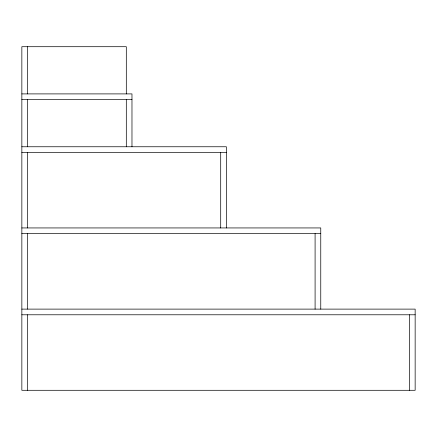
<?xml version="1.0" encoding="UTF-8"?>
<svg xmlns="http://www.w3.org/2000/svg" width="437" height="437" viewBox="0 0 437 437"><rect width="100%" height="100%" fill="white"/><g stroke="black" fill="none" stroke-linecap="round" stroke-linejoin="round"><path stroke-width="0.66" d="M21.85 93.9L131.974 93.9L131.974 146.761M21.85 99.565L131.974 99.565M21.85 146.761L226.366 146.761L226.366 227.939M21.85 152.426L226.366 152.426M21.85 227.939L320.758 227.939L320.758 309.117M21.85 233.604L320.758 233.604M21.85 309.117L415.15 309.117L415.15 390.296L21.85 390.296L21.85 46.704L126.309 46.704L126.309 93.9M21.85 314.782L415.15 314.782M409.485 314.782L409.485 390.296M315.093 233.604L315.093 309.117M220.701 152.426L220.701 227.939M126.309 99.565L126.309 146.761M27.515 46.704L27.515 93.9M27.515 99.565L27.515 146.761M27.515 152.426L27.515 227.939M27.515 233.604L27.515 309.117M27.515 314.782L27.515 390.296"/></g></svg>
